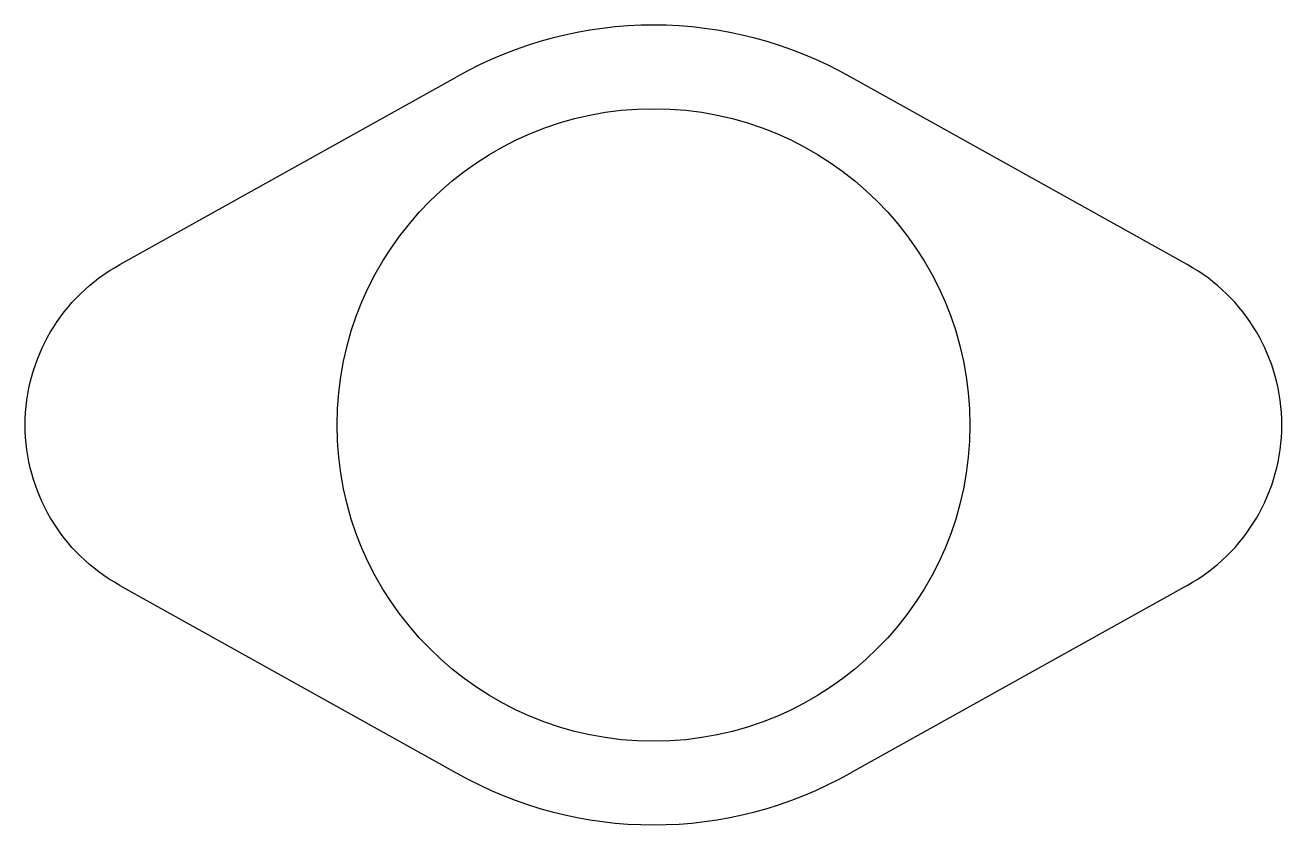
# Model space of a CAD drawing. Header units: inches. Extents: x 853 to 1064, y 476 to 610.
import ezdxf

# ---------------------------------------------------------------- set-up
doc = ezdxf.new("R2010")
doc.units = ezdxf.units.IN
doc.header["$MEASUREMENT"] = 0

msp = doc.modelspace()

# ---------------------------------------------------------------- linework, layer by layer
for p, q in [((869, 570.37), (925.32, 601.76)), ((1047.78, 570.37), (991.46, 601.76)), ((869, 516.61), (925.32, 485.22)), ((1047.78, 516.61), (991.46, 485.22))]:
    msp.add_line(p, q)
for points in [[(869, 516.61, -0.58992), (869, 570.37, -0.58992)], [(1047.78, 516.61, 0.590002), (1047.78, 570.37, 0.590002)]]:
    msp.add_lwpolyline(points, format="xyb")
msp.add_circle((958.39, 543.49), 53)
for start, end in [(60.4329, 119.5671), (240.4329, 299.5671)]:
    msp.add_arc((958.39, 543.49), 67, start, end)

doc.saveas('drawing.dxf')
